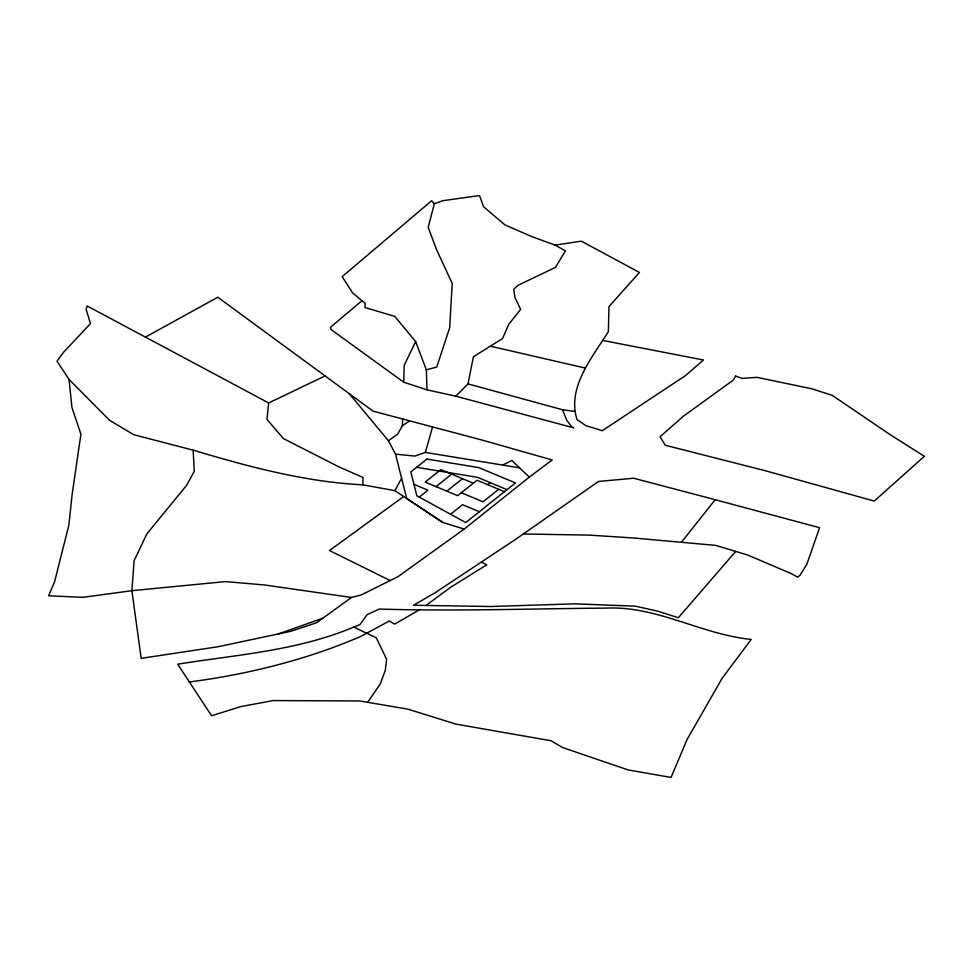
<?xml version="1.0" encoding="UTF-8"?>
<svg xmlns="http://www.w3.org/2000/svg" width="973" height="973" viewBox="0 0 973 973"><rect width="100%" height="100%" fill="white"/><g stroke="black" fill="none" stroke-linecap="round" stroke-linejoin="round"><path stroke-width="1.46" d="M602.567 340.404L703.443 359.986L685.734 375.408L602.287 430.698L585.843 425.627L577.086 419.691C566.59 387.546 592.533 357.176 608.368 331.586L608.964 306.556L639.468 272.476L581.343 241.158L555.096 245.111L531.076 236.317L504.89 224.872L483.593 206.799L479.482 195.561L442.958 200.669L434.359 203.722L428.169 227.427L436.622 249.72L452.214 283.471L449.684 327.706L436.755 367.04L426.356 369.874L426.989 389.832L455.814 396.181L573.729 427.865L571.735 426.77L566.882 420.531L562.503 409.73L468.001 383.897L455.814 396.181M145.439 337.12L217.782 297.227L373.073 411.141L481.562 439.93L552.19 459.974L529.336 477.098L464.194 529.081L442.812 522.44L394.892 490.647L362.844 484.834L363.026 477.451L338.677 466.748L283.386 438.568L266.967 419.351L268.657 402.956L325.079 375.931M426.989 389.832L403.71 382.194L404.184 365.337L415.641 341.596L394.734 316.347L364.924 307.529L365.252 303.406L352.615 292.946L342.155 276.673L431.671 200.718L434.359 203.722M442.812 522.44L406.714 498.492L395.524 454.136L388.458 440.781L397.75 434.007L402.348 425.688L402.713 418.84M468.001 383.897L473.413 356.763L502.555 338.531L508.745 324.289L520.652 309.438L514.997 297.677L513.695 289.309L518.11 285.259L555.449 267.393L565.471 250.827L555.096 245.111M395.524 454.136L414.851 456.082L425.408 452.433L432.413 427.439M401.594 478.193L394.892 490.647M367.636 702.324L380.212 684.043L385.247 670.592L386.622 659.293L376.308 637.838L353.758 627.086C297.835 650.682 236.974 654.732 177.694 664.17L211.555 715.751L240.854 706.568L273.267 700.572L359.584 700.961L407.663 709.086L455.972 724.119L551.119 740.757L562.443 747.483L628.096 769.923L671.054 777.439L687.157 739.334L722.161 678.242L751.241 639.395C701.91 634.615 657.444 606.057 607.31 608.089C531.282 608.684 455.279 611.36 379.239 609.062L367.149 614.644L359.937 624.605L353.758 627.086M681.574 542.083L715.179 499.708L819.582 527.707L806.812 564.376L799.988 575.262L797.69 577.196L791.353 573.644L747.933 555.133L715.739 545.379L633.484 537.984L589.541 535.126L523.34 533.982M735.673 551.423L678.376 617.733L657.189 611.02L635.077 606.143L574.447 603.832L490.587 606.52L413.537 605.255L435.308 592.63L516.517 538.75L598.444 481.477L633.618 478.217L715.179 499.708M361.968 300.693L330.492 327.244L331.1 329.579L403.71 382.194M419.241 497.118L427.901 490.197L413.963 484.372M436.001 486.634L451.679 474.131M446.826 491.158L462.503 478.655M450.572 514.243L462.552 504.683L479.361 511.701M487.631 484.676L490.21 482.62M498.675 489.285L482.997 501.788L461.348 492.739M426.04 605.461L450.511 587.339L486.755 564.814L481.392 562.053M403.71 496.51L329.494 550.536L390.173 580.565M464.194 529.081L397.969 576.685L361.238 594.953L351.496 597.458L316.651 622.72L290.72 631.319L217.794 646.777L141.17 658.344L131.89 590.684L134.104 560.728L146.923 533.788L186.536 485.393L194.296 471.321L193.141 450.158L133.751 434.712L109.596 420.324L69.059 379.446L56.981 361.165L63.525 352.299L90.453 323.595L86.147 309.426L87.12 305.948L268.657 402.956M402.348 425.688L409.013 421.273M420.02 609.451L394.673 624.131L389.334 620.969L360.642 636.5A452.822 261.433 0 0 1 292.447 660.776A451.971 260.946 0 0 1 192.046 681.623L189.346 681.927M502.64 465.07L511.81 460.497L529.336 477.098M322.854 618.22L278.217 633.97M562.503 409.73L574.398 411.36M351.496 597.458L264.729 584.992L225.627 581.586L131.89 590.684L82.948 597.337L48.65 595.792L54.597 581.708L68.828 525.335L72.136 494.466L80.905 434.165L71.966 407.614L69.059 379.446M362.844 484.834C304.841 481.915 248.638 466.699 193.141 450.158M425.408 452.433L519.558 467.843M416.602 467.344L477.463 477.305L507.018 489.65M490.331 346.181L585.393 368.086M504.44 491.693L477.025 480.236L457.663 495.683L425.177 482.109L440.842 469.606L473.328 483.18M388.458 440.781L349.234 393.651M415.641 341.596L426.356 369.874M735.661 376.113L733.155 380.212L683.387 416.201L660.035 436.768L665.277 445.257L765.921 470.883L874.265 501.071L924.35 456.313L889.286 434.092L832.316 395.379L811.798 388.786L756.958 377.342L742.217 378.4L735.661 376.113M426.928 459.098L410.825 471.954L416.845 495.804L465.763 522.55L515.447 482.924L478.728 467.575L426.928 459.098"/></g></svg>
